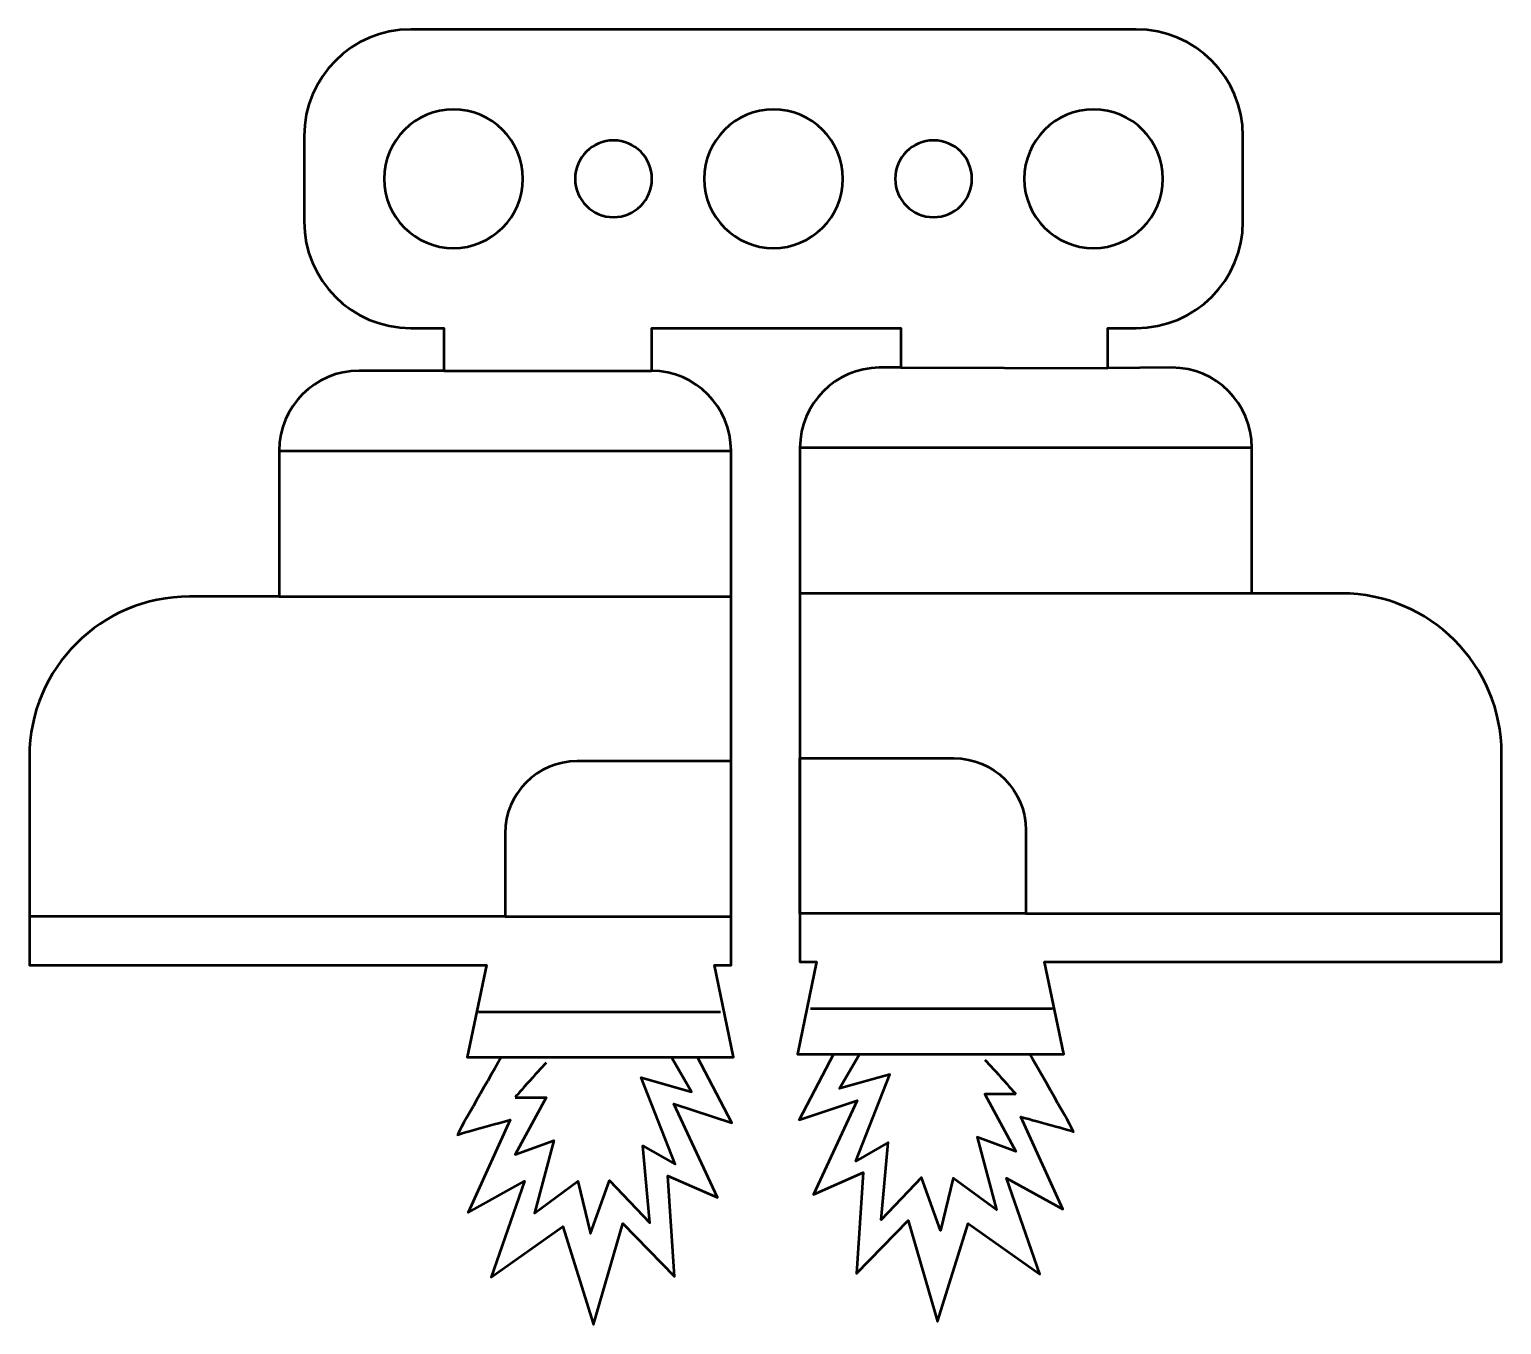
# Model space of a CAD drawing. Header units: centimetres. Extents: x -13.49 to -6.59, y -15.37 to -9.3.
import ezdxf

# ---------------------------------------------------------------- set-up
doc = ezdxf.new("R2010")
doc.units = ezdxf.units.CM
doc.header["$MEASUREMENT"] = 0
doc.layers.add('Layer 1', color=7, linetype='Continuous')

msp = doc.modelspace()

# ---------------------------------------------------------------- linework, layer by layer
at = {"layer": 'Layer 1', "lineweight": 53}
for points, knots in [([(-8.29998, -10.70002), (-8.29998, -10.70002), (-8.43341, -10.70002), (-8.43341, -10.70002), (-8.43341, -10.70002), (-8.43341, -10.70002), (-8.43341, -10.88822), (-8.43341, -10.88822), (-8.43341, -10.88822), (-8.43341, -10.88822), (-8.13312, -10.88539), (-8.13312, -10.88539), (-8.13312, -10.88539), (-7.92596, -10.88539), (-7.75796, -11.05339), (-7.75796, -11.26056), (-7.75796, -11.26056), (-7.75796, -11.26056), (-7.75796, -11.94372), (-7.75796, -11.94372), (-7.75796, -11.94372), (-7.75796, -11.94372), (-7.33805, -11.94372), (-7.33805, -11.94372), (-7.33805, -11.94372), (-6.92397, -11.94372), (-6.58795, -12.27972), (-6.58795, -12.69381), (-6.58795, -12.69381), (-6.58795, -12.69381), (-6.58795, -13.44389), (-6.58795, -13.44389), (-6.58795, -13.44389), (-6.58795, -13.44389), (-6.58795, -13.671), (-6.58795, -13.671), (-6.58795, -13.671), (-6.58795, -13.671), (-8.72931, -13.67101), (-8.72931, -13.67101), (-8.72931, -13.67101), (-8.72931, -13.67101), (-8.6394, -14.10362), (-8.6394, -14.10362), (-8.6394, -14.10362), (-8.6394, -14.10362), (-8.79904, -14.10362), (-8.79904, -14.10362), (-8.79904, -14.10362), (-8.72676, -14.22872), (-8.58708, -14.47159), (-8.5948, -14.46667), (-8.5948, -14.46667), (-8.60514, -14.46006), (-8.84096, -14.39722), (-8.84096, -14.39722), (-8.84096, -14.39722), (-8.84096, -14.39722), (-8.64402, -14.83048), (-8.64402, -14.83048), (-8.64402, -14.83048), (-8.64402, -14.83048), (-8.90804, -14.68495), (-8.90804, -14.68495), (-8.90804, -14.68495), (-8.90804, -14.68495), (-8.75125, -15.13474), (-8.75125, -15.13474), (-8.75125, -15.13474), (-8.75125, -15.13474), (-9.08712, -14.89662), (-9.08712, -14.89662), (-9.08712, -14.89662), (-9.08712, -14.89662), (-9.23225, -15.35633), (-9.23225, -15.35633), (-9.23225, -15.35633), (-9.23225, -15.35633), (-9.36959, -14.88339), (-9.36959, -14.88339), (-9.36959, -14.88339), (-9.36959, -14.88339), (-9.61058, -15.13144), (-9.61058, -15.13144), (-9.61058, -15.13144), (-9.61058, -15.13144), (-9.5795, -14.65849), (-9.5795, -14.65849), (-9.5795, -14.65849), (-9.5795, -14.65849), (-9.81269, -14.76102), (-9.81269, -14.76102), (-9.81269, -14.76102), (-9.81269, -14.76102), (-9.608, -14.32115), (-9.608, -14.32115), (-9.608, -14.32115), (-9.608, -14.32115), (-9.88008, -14.41045), (-9.88008, -14.41045), (-9.88008, -14.41045), (-9.88008, -14.41045), (-9.71864, -14.10362), (-9.71864, -14.10362), (-9.71864, -14.10362), (-9.71864, -14.10362), (-9.88788, -14.10362), (-9.88788, -14.10362), (-9.88788, -14.10362), (-9.88788, -14.10362), (-9.79797, -13.67101), (-9.79797, -13.67101), (-9.79797, -13.67101), (-9.79797, -13.67101), (-9.87611, -13.67101), (-9.87611, -13.67101), (-9.87611, -13.67101), (-9.87611, -13.67101), (-9.87615, -13.44391), (-9.87615, -13.44391), (-9.87615, -13.44391), (-9.87615, -13.44391), (-9.8762, -11.26056), (-9.8762, -11.26056), (-9.8762, -11.26056), (-9.8762, -11.0547), (-9.71032, -10.88751), (-9.50472, -10.88539), (-9.50472, -10.88539), (-9.50472, -10.88539), (-9.40284, -10.88457), (-9.40284, -10.88457), (-9.40284, -10.88457), (-9.40284, -10.88457), (-9.40284, -10.70002), (-9.40284, -10.70002), (-9.40284, -10.70002), (-9.40284, -10.70002), (-10.57068, -10.70002), (-10.57068, -10.70002), (-10.57068, -10.70002), (-10.57068, -10.70002), (-10.57068, -10.89981), (-10.57068, -10.89981), (-10.57068, -10.89981), (-10.3651, -10.90193), (-10.1992, -11.06913), (-10.1992, -11.27498), (-10.1992, -11.27498), (-10.1992, -11.27498), (-10.19925, -13.45832), (-10.19925, -13.45832), (-10.19925, -13.45832), (-10.19925, -13.45832), (-10.19929, -13.68543), (-10.19929, -13.68543), (-10.19929, -13.68543), (-10.19929, -13.68543), (-10.27743, -13.68543), (-10.27743, -13.68543), (-10.27743, -13.68543), (-10.27743, -13.68543), (-10.18753, -14.11804), (-10.18753, -14.11804), (-10.18753, -14.11804), (-10.18753, -14.11804), (-10.35678, -14.11804), (-10.35678, -14.11804), (-10.35678, -14.11804), (-10.35678, -14.11804), (-10.19533, -14.42489), (-10.19533, -14.42489), (-10.19533, -14.42489), (-10.19533, -14.42489), (-10.46742, -14.3356), (-10.46742, -14.3356), (-10.46742, -14.3356), (-10.46742, -14.3356), (-10.26271, -14.77546), (-10.26271, -14.77546), (-10.26271, -14.77546), (-10.26271, -14.77546), (-10.49592, -14.67294), (-10.49592, -14.67294), (-10.49592, -14.67294), (-10.49592, -14.67294), (-10.46483, -15.14588), (-10.46483, -15.14588), (-10.46483, -15.14588), (-10.46483, -15.14588), (-10.70581, -14.89783), (-10.70581, -14.89783), (-10.70581, -14.89783), (-10.70581, -14.89783), (-10.84315, -15.37078), (-10.84315, -15.37078), (-10.84315, -15.37078), (-10.84315, -15.37078), (-10.98827, -14.91106), (-10.98827, -14.91106), (-10.98827, -14.91106), (-10.98827, -14.91106), (-11.32414, -15.14919), (-11.32414, -15.14919), (-11.32414, -15.14919), (-11.32414, -15.14919), (-11.16737, -14.6994), (-11.16737, -14.6994), (-11.16737, -14.6994), (-11.16737, -14.6994), (-11.43137, -14.84492), (-11.43137, -14.84492), (-11.43137, -14.84492), (-11.43137, -14.84492), (-11.23444, -14.41166), (-11.23444, -14.41166), (-11.23444, -14.41166), (-11.23444, -14.41166), (-11.47024, -14.4745), (-11.48062, -14.48112), (-11.48062, -14.48112), (-11.48831, -14.48604), (-11.34862, -14.24313), (-11.27635, -14.11804), (-11.27635, -14.11804), (-11.27635, -14.11804), (-11.43601, -14.11804), (-11.43601, -14.11804), (-11.43601, -14.11804), (-11.43601, -14.11804), (-11.3461, -13.68542), (-11.3461, -13.68542), (-11.3461, -13.68542), (-11.3461, -13.68542), (-13.48746, -13.68541), (-13.48746, -13.68541), (-13.48746, -13.68541), (-13.48746, -13.68541), (-13.48745, -13.45831), (-13.48745, -13.45831), (-13.48745, -13.45831), (-13.48745, -13.45831), (-13.48744, -12.70822), (-13.48744, -12.70822), (-13.48744, -12.70822), (-13.48744, -12.29415), (-13.15142, -11.95814), (-12.73735, -11.95814), (-12.73735, -11.95814), (-12.73735, -11.95814), (-12.31745, -11.95814), (-12.31745, -11.95814), (-12.31745, -11.95814), (-12.31745, -11.95814), (-12.31745, -11.27498), (-12.31745, -11.27498), (-12.31745, -11.27498), (-12.31745, -11.06781), (-12.14945, -10.89981), (-11.94228, -10.89981), (-11.94228, -10.89981), (-11.94228, -10.89981), (-11.54568, -10.89978), (-11.54568, -10.89978), (-11.54568, -10.89978), (-11.54568, -10.89978), (-11.54568, -10.70002), (-11.54568, -10.70002), (-11.54568, -10.70002), (-11.54568, -10.70002), (-11.69998, -10.70002), (-11.69998, -10.70002), (-11.69998, -10.70002), (-11.97612, -10.70002), (-12.19998, -10.47616), (-12.19998, -10.20002), (-12.19998, -10.20002), (-12.19998, -10.20002), (-12.19998, -9.80002), (-12.19998, -9.80002), (-12.19998, -9.80002), (-12.19998, -9.52388), (-11.97612, -9.30002), (-11.69998, -9.30002), (-11.69998, -9.30002), (-11.69998, -9.30002), (-8.29998, -9.30002), (-8.29998, -9.30002), (-8.29998, -9.30002), (-8.02384, -9.30002), (-7.79998, -9.52388), (-7.79998, -9.80002), (-7.79998, -9.80002), (-7.79998, -9.80002), (-7.79998, -10.20002), (-7.79998, -10.20002), (-7.79998, -10.20002), (-7.79998, -10.47616), (-8.02384, -10.70002), (-8.29998, -10.70002)], [0, 0, 0, 0, 0.0131579, 0.0131579, 0.0131579, 0.0131579, 0.0263158, 0.0263158, 0.0263158, 0.0263158, 0.0394737, 0.0394737, 0.0394737, 0.0394737, 0.0526316, 0.0526316, 0.0526316, 0.0526316, 0.0657895, 0.0657895, 0.0657895, 0.0657895, 0.0789474, 0.0789474, 0.0789474, 0.0789474, 0.0921053, 0.0921053, 0.0921053, 0.0921053, 0.1052632, 0.1052632, 0.1052632, 0.1052632, 0.1184211, 0.1184211, 0.1184211, 0.1184211, 0.1315789, 0.1315789, 0.1315789, 0.1315789, 0.1447368, 0.1447368, 0.1447368, 0.1447368, 0.1578947, 0.1578947, 0.1578947, 0.1578947, 0.1710526, 0.1710526, 0.1710526, 0.1710526, 0.1842105, 0.1842105, 0.1842105, 0.1842105, 0.1973684, 0.1973684, 0.1973684, 0.1973684, 0.2105263, 0.2105263, 0.2105263, 0.2105263, 0.2236842, 0.2236842, 0.2236842, 0.2236842, 0.2368421, 0.2368421, 0.2368421, 0.2368421, 0.25, 0.25, 0.25, 0.25, 0.2631579, 0.2631579, 0.2631579, 0.2631579, 0.2763158, 0.2763158, 0.2763158, 0.2763158, 0.2894737, 0.2894737, 0.2894737, 0.2894737, 0.3026316, 0.3026316, 0.3026316, 0.3026316, 0.3157895, 0.3157895, 0.3157895, 0.3157895, 0.3289474, 0.3289474, 0.3289474, 0.3289474, 0.3421053, 0.3421053, 0.3421053, 0.3421053, 0.3552632, 0.3552632, 0.3552632, 0.3552632, 0.3684211, 0.3684211, 0.3684211, 0.3684211, 0.3815789, 0.3815789, 0.3815789, 0.3815789, 0.3947368, 0.3947368, 0.3947368, 0.3947368, 0.4078947, 0.4078947, 0.4078947, 0.4078947, 0.4210526, 0.4210526, 0.4210526, 0.4210526, 0.4342105, 0.4342105, 0.4342105, 0.4342105, 0.4473684, 0.4473684, 0.4473684, 0.4473684, 0.4605263, 0.4605263, 0.4605263, 0.4605263, 0.4736842, 0.4736842, 0.4736842, 0.4736842, 0.4868421, 0.4868421, 0.4868421, 0.4868421, 0.5, 0.5, 0.5, 0.5, 0.5131579, 0.5131579, 0.5131579, 0.5131579, 0.5263158, 0.5263158, 0.5263158, 0.5263158, 0.5394737, 0.5394737, 0.5394737, 0.5394737, 0.5526316, 0.5526316, 0.5526316, 0.5526316, 0.5657895, 0.5657895, 0.5657895, 0.5657895, 0.5789474, 0.5789474, 0.5789474, 0.5789474, 0.5921053, 0.5921053, 0.5921053, 0.5921053, 0.6052632, 0.6052632, 0.6052632, 0.6052632, 0.6184211, 0.6184211, 0.6184211, 0.6184211, 0.6315789, 0.6315789, 0.6315789, 0.6315789, 0.6447368, 0.6447368, 0.6447368, 0.6447368, 0.6578947, 0.6578947, 0.6578947, 0.6578947, 0.6710526, 0.6710526, 0.6710526, 0.6710526, 0.6842105, 0.6842105, 0.6842105, 0.6842105, 0.6973684, 0.6973684, 0.6973684, 0.6973684, 0.7105263, 0.7105263, 0.7105263, 0.7105263, 0.7236842, 0.7236842, 0.7236842, 0.7236842, 0.7368421, 0.7368421, 0.7368421, 0.7368421, 0.75, 0.75, 0.75, 0.75, 0.7631579, 0.7631579, 0.7631579, 0.7631579, 0.7763158, 0.7763158, 0.7763158, 0.7763158, 0.7894737, 0.7894737, 0.7894737, 0.7894737, 0.8026316, 0.8026316, 0.8026316, 0.8026316, 0.8157895, 0.8157895, 0.8157895, 0.8157895, 0.8289474, 0.8289474, 0.8289474, 0.8289474, 0.8421053, 0.8421053, 0.8421053, 0.8421053, 0.8552632, 0.8552632, 0.8552632, 0.8552632, 0.8684211, 0.8684211, 0.8684211, 0.8684211, 0.8815789, 0.8815789, 0.8815789, 0.8815789, 0.8947368, 0.8947368, 0.8947368, 0.8947368, 0.9078947, 0.9078947, 0.9078947, 0.9078947, 0.9210526, 0.9210526, 0.9210526, 0.9210526, 0.9342105, 0.9342105, 0.9342105, 0.9342105, 0.9473684, 0.9473684, 0.9473684, 0.9473684, 0.9605263, 0.9605263, 0.9605263, 0.9605263, 0.9736842, 0.9736842, 0.9736842, 0.9736842, 1, 1, 1, 1]), ([(-11.82498, -10.00002), (-11.82498, -9.82053), (-11.67947, -9.67502), (-11.49998, -9.67502), (-11.49998, -9.67502), (-11.32049, -9.67502), (-11.17498, -9.82053), (-11.17498, -10.00002), (-11.17498, -10.00002), (-11.17498, -10.17951), (-11.32049, -10.32502), (-11.49998, -10.32502), (-11.49998, -10.32502), (-11.67947, -10.32502), (-11.82498, -10.17951), (-11.82498, -10.00002)], [0, 0, 0, 0, 0.2, 0.2, 0.2, 0.2, 0.4, 0.4, 0.4, 0.4, 0.6, 0.6, 0.6, 0.6, 1, 1, 1, 1]), ([(-10.32498, -10.00002), (-10.32498, -9.82053), (-10.17947, -9.67502), (-9.99998, -9.67502), (-9.99998, -9.67502), (-9.82049, -9.67502), (-9.67498, -9.82053), (-9.67498, -10.00002), (-9.67498, -10.00002), (-9.67498, -10.17951), (-9.82049, -10.32502), (-9.99998, -10.32502), (-9.99998, -10.32502), (-10.17947, -10.32502), (-10.32498, -10.17951), (-10.32498, -10.00002)], [0, 0, 0, 0, 0.2, 0.2, 0.2, 0.2, 0.4, 0.4, 0.4, 0.4, 0.6, 0.6, 0.6, 0.6, 1, 1, 1, 1]), ([(-8.82498, -10.00002), (-8.82498, -9.82053), (-8.67947, -9.67502), (-8.49998, -9.67502), (-8.49998, -9.67502), (-8.32049, -9.67502), (-8.17498, -9.82053), (-8.17498, -10.00002), (-8.17498, -10.00002), (-8.17498, -10.17951), (-8.32049, -10.32502), (-8.49998, -10.32502), (-8.49998, -10.32502), (-8.67947, -10.32502), (-8.82498, -10.17951), (-8.82498, -10.00002)], [0, 0, 0, 0, 0.2, 0.2, 0.2, 0.2, 0.4, 0.4, 0.4, 0.4, 0.6, 0.6, 0.6, 0.6, 1, 1, 1, 1]), ([(-10.92998, -10.00002), (-10.92998, -9.90061), (-10.84939, -9.82002), (-10.74998, -9.82002), (-10.74998, -9.82002), (-10.65057, -9.82002), (-10.56998, -9.90061), (-10.56998, -10.00002), (-10.56998, -10.00002), (-10.56998, -10.09943), (-10.65057, -10.18002), (-10.74998, -10.18002), (-10.74998, -10.18002), (-10.84939, -10.18002), (-10.92998, -10.09943), (-10.92998, -10.00002)], [0, 0, 0, 0, 0.2, 0.2, 0.2, 0.2, 0.4, 0.4, 0.4, 0.4, 0.6, 0.6, 0.6, 0.6, 1, 1, 1, 1]), ([(-9.42998, -10.00002), (-9.42998, -9.90061), (-9.34939, -9.82002), (-9.24998, -9.82002), (-9.24998, -9.82002), (-9.15057, -9.82002), (-9.06998, -9.90061), (-9.06998, -10.00002), (-9.06998, -10.00002), (-9.06998, -10.09943), (-9.15057, -10.18002), (-9.24998, -10.18002), (-9.24998, -10.18002), (-9.34939, -10.18002), (-9.42998, -10.09943), (-9.42998, -10.00002)], [0, 0, 0, 0, 0.2, 0.2, 0.2, 0.2, 0.4, 0.4, 0.4, 0.4, 0.6, 0.6, 0.6, 0.6, 1, 1, 1, 1])]:
    msp.add_open_spline(points, degree=3, knots=knots, dxfattribs=at)
at = {"layer": 'Layer 1', "color": 5, "lineweight": 53}
for points in [[(-11.54394, -10.89991), (-11.54394, -10.89991), (-10.57266, -10.89991), (-10.57266, -10.89991)], [(-9.40284, -10.88457), (-9.40284, -10.88457), (-8.43341, -10.88822), (-8.43341, -10.88822)], [(-12.31745, -11.27498), (-12.31745, -11.27498), (-10.19929, -11.27498), (-10.19929, -11.27498)], [(-7.75795, -11.26057), (-7.75795, -11.26057), (-9.87612, -11.26057), (-9.87612, -11.26057)], [(-12.31745, -11.95814), (-12.31745, -11.95814), (-10.19922, -11.95814), (-10.19922, -11.95814)], [(-7.75795, -11.94373), (-7.75795, -11.94373), (-9.87619, -11.94373), (-9.87619, -11.94373)], [(-10.92057, -12.73048), (-11.10711, -12.73048), (-11.25834, -12.88171), (-11.25834, -13.06826)], [(-10.19929, -12.73048), (-10.19929, -12.73048), (-10.92057, -12.73048), (-10.92057, -12.73048)], [(-9.8761, -12.71605), (-9.8761, -12.71605), (-9.15481, -12.71605), (-9.15481, -12.71605)], [(-9.15481, -12.71605), (-8.96829, -12.71605), (-8.81706, -12.86729), (-8.81706, -13.05384)], [(-8.81706, -13.44392), (-8.81706, -13.44392), (-6.58795, -13.44389), (-6.58795, -13.44389)], [(-11.25834, -13.45834), (-11.25834, -13.45834), (-13.48744, -13.45831), (-13.48744, -13.45831)], [(-11.38308, -13.90467), (-11.38308, -13.90467), (-10.24923, -13.90467), (-10.24923, -13.90467)], [(-8.69231, -13.89025), (-8.69231, -13.89025), (-9.82617, -13.89025), (-9.82617, -13.89025)], [(-11.27635, -14.11804), (-11.27635, -14.11804), (-10.35678, -14.11804), (-10.35678, -14.11804)], [(-11.06614, -14.14378), (-11.07606, -14.1537), (-11.21166, -14.30583), (-11.21166, -14.30583)], [(-9.71864, -14.10362), (-9.71864, -14.10362), (-8.79904, -14.10362), (-8.79904, -14.10362)], [(-9.00927, -14.12933), (-8.99934, -14.13925), (-8.86375, -14.29138), (-8.86375, -14.29138)]]:
    msp.add_open_spline(points, degree=3, dxfattribs=at)
for points, knots in [([(-11.25834, -13.06826), (-11.25834, -13.06826), (-11.25834, -13.45834), (-11.25834, -13.45834), (-11.25834, -13.45834), (-11.25834, -13.45834), (-10.19929, -13.45834), (-10.19929, -13.45834), (-10.19929, -13.45834), (-10.19929, -13.45834), (-10.19929, -12.73048), (-10.19929, -12.73048)], [0, 0, 0, 0, 0.25, 0.25, 0.25, 0.25, 0.5, 0.5, 0.5, 0.5, 1, 1, 1, 1]), ([(-8.81706, -13.05384), (-8.81706, -13.05384), (-8.81706, -13.44392), (-8.81706, -13.44392), (-8.81706, -13.44392), (-8.81706, -13.44392), (-9.8761, -13.44392), (-9.8761, -13.44392), (-9.8761, -13.44392), (-9.8761, -13.44392), (-9.8761, -12.71605), (-9.8761, -12.71605)], [0, 0, 0, 0, 0.25, 0.25, 0.25, 0.25, 0.5, 0.5, 0.5, 0.5, 1, 1, 1, 1]), ([(-11.21166, -14.30583), (-11.21166, -14.30583), (-11.06614, -14.30583), (-11.06614, -14.30583), (-11.06614, -14.30583), (-11.06614, -14.30583), (-11.21166, -14.57372), (-11.21166, -14.57372), (-11.21166, -14.57372), (-11.21166, -14.57372), (-11.02976, -14.50758), (-11.02976, -14.50758), (-11.02976, -14.50758), (-11.02976, -14.50758), (-11.12072, -14.84823), (-11.12072, -14.84823), (-11.12072, -14.84823), (-11.12072, -14.84823), (-10.91731, -14.6994), (-10.91731, -14.6994), (-10.91731, -14.6994), (-10.91731, -14.6994), (-10.85778, -14.94414), (-10.85778, -14.94414), (-10.85778, -14.94414), (-10.85778, -14.94414), (-10.76848, -14.69609), (-10.76848, -14.69609), (-10.76848, -14.69609), (-10.76848, -14.69609), (-10.57997, -14.89453), (-10.57997, -14.89453), (-10.57997, -14.89453), (-10.57997, -14.89453), (-10.61304, -14.53238), (-10.61304, -14.53238), (-10.61304, -14.53238), (-10.61304, -14.53238), (-10.46138, -14.61919), (-10.46138, -14.61919), (-10.46138, -14.61919), (-10.46138, -14.61919), (-10.61965, -14.21323), (-10.61965, -14.21323), (-10.61965, -14.21323), (-10.61965, -14.21323), (-10.38483, -14.27937), (-10.38483, -14.27937), (-10.38483, -14.27937), (-10.38483, -14.27937), (-10.47744, -14.12062), (-10.47744, -14.12062)], [0, 0, 0, 0, 0.0714286, 0.0714286, 0.0714286, 0.0714286, 0.1428571, 0.1428571, 0.1428571, 0.1428571, 0.2142857, 0.2142857, 0.2142857, 0.2142857, 0.2857143, 0.2857143, 0.2857143, 0.2857143, 0.3571429, 0.3571429, 0.3571429, 0.3571429, 0.4285714, 0.4285714, 0.4285714, 0.4285714, 0.5, 0.5, 0.5, 0.5, 0.5714286, 0.5714286, 0.5714286, 0.5714286, 0.6428571, 0.6428571, 0.6428571, 0.6428571, 0.7142857, 0.7142857, 0.7142857, 0.7142857, 0.7857143, 0.7857143, 0.7857143, 0.7857143, 0.8571429, 0.8571429, 0.8571429, 0.8571429, 1, 1, 1, 1]), ([(-8.86375, -14.29138), (-8.86375, -14.29138), (-9.00927, -14.29138), (-9.00927, -14.29138), (-9.00927, -14.29138), (-9.00927, -14.29138), (-8.86375, -14.55928), (-8.86375, -14.55928), (-8.86375, -14.55928), (-8.86375, -14.55928), (-9.04565, -14.49313), (-9.04565, -14.49313), (-9.04565, -14.49313), (-9.04565, -14.49313), (-8.95467, -14.83378), (-8.95467, -14.83378), (-8.95467, -14.83378), (-8.95467, -14.83378), (-9.1581, -14.68495), (-9.1581, -14.68495), (-9.1581, -14.68495), (-9.1581, -14.68495), (-9.21763, -14.92969), (-9.21763, -14.92969), (-9.21763, -14.92969), (-9.21763, -14.92969), (-9.30693, -14.68165), (-9.30693, -14.68165), (-9.30693, -14.68165), (-9.30693, -14.68165), (-9.49544, -14.88008), (-9.49544, -14.88008), (-9.49544, -14.88008), (-9.49544, -14.88008), (-9.46237, -14.51797), (-9.46237, -14.51797), (-9.46237, -14.51797), (-9.46237, -14.51797), (-9.61401, -14.60478), (-9.61401, -14.60478), (-9.61401, -14.60478), (-9.61401, -14.60478), (-9.45576, -14.19878), (-9.45576, -14.19878), (-9.45576, -14.19878), (-9.45576, -14.19878), (-9.69057, -14.26493), (-9.69057, -14.26493), (-9.69057, -14.26493), (-9.69057, -14.26493), (-9.59796, -14.10618), (-9.59796, -14.10618)], [0, 0, 0, 0, 0.0714286, 0.0714286, 0.0714286, 0.0714286, 0.1428571, 0.1428571, 0.1428571, 0.1428571, 0.2142857, 0.2142857, 0.2142857, 0.2142857, 0.2857143, 0.2857143, 0.2857143, 0.2857143, 0.3571429, 0.3571429, 0.3571429, 0.3571429, 0.4285714, 0.4285714, 0.4285714, 0.4285714, 0.5, 0.5, 0.5, 0.5, 0.5714286, 0.5714286, 0.5714286, 0.5714286, 0.6428571, 0.6428571, 0.6428571, 0.6428571, 0.7142857, 0.7142857, 0.7142857, 0.7142857, 0.7857143, 0.7857143, 0.7857143, 0.7857143, 0.8571429, 0.8571429, 0.8571429, 0.8571429, 1, 1, 1, 1])]:
    msp.add_open_spline(points, degree=3, knots=knots, dxfattribs=at)

doc.saveas('drawing.dxf')
